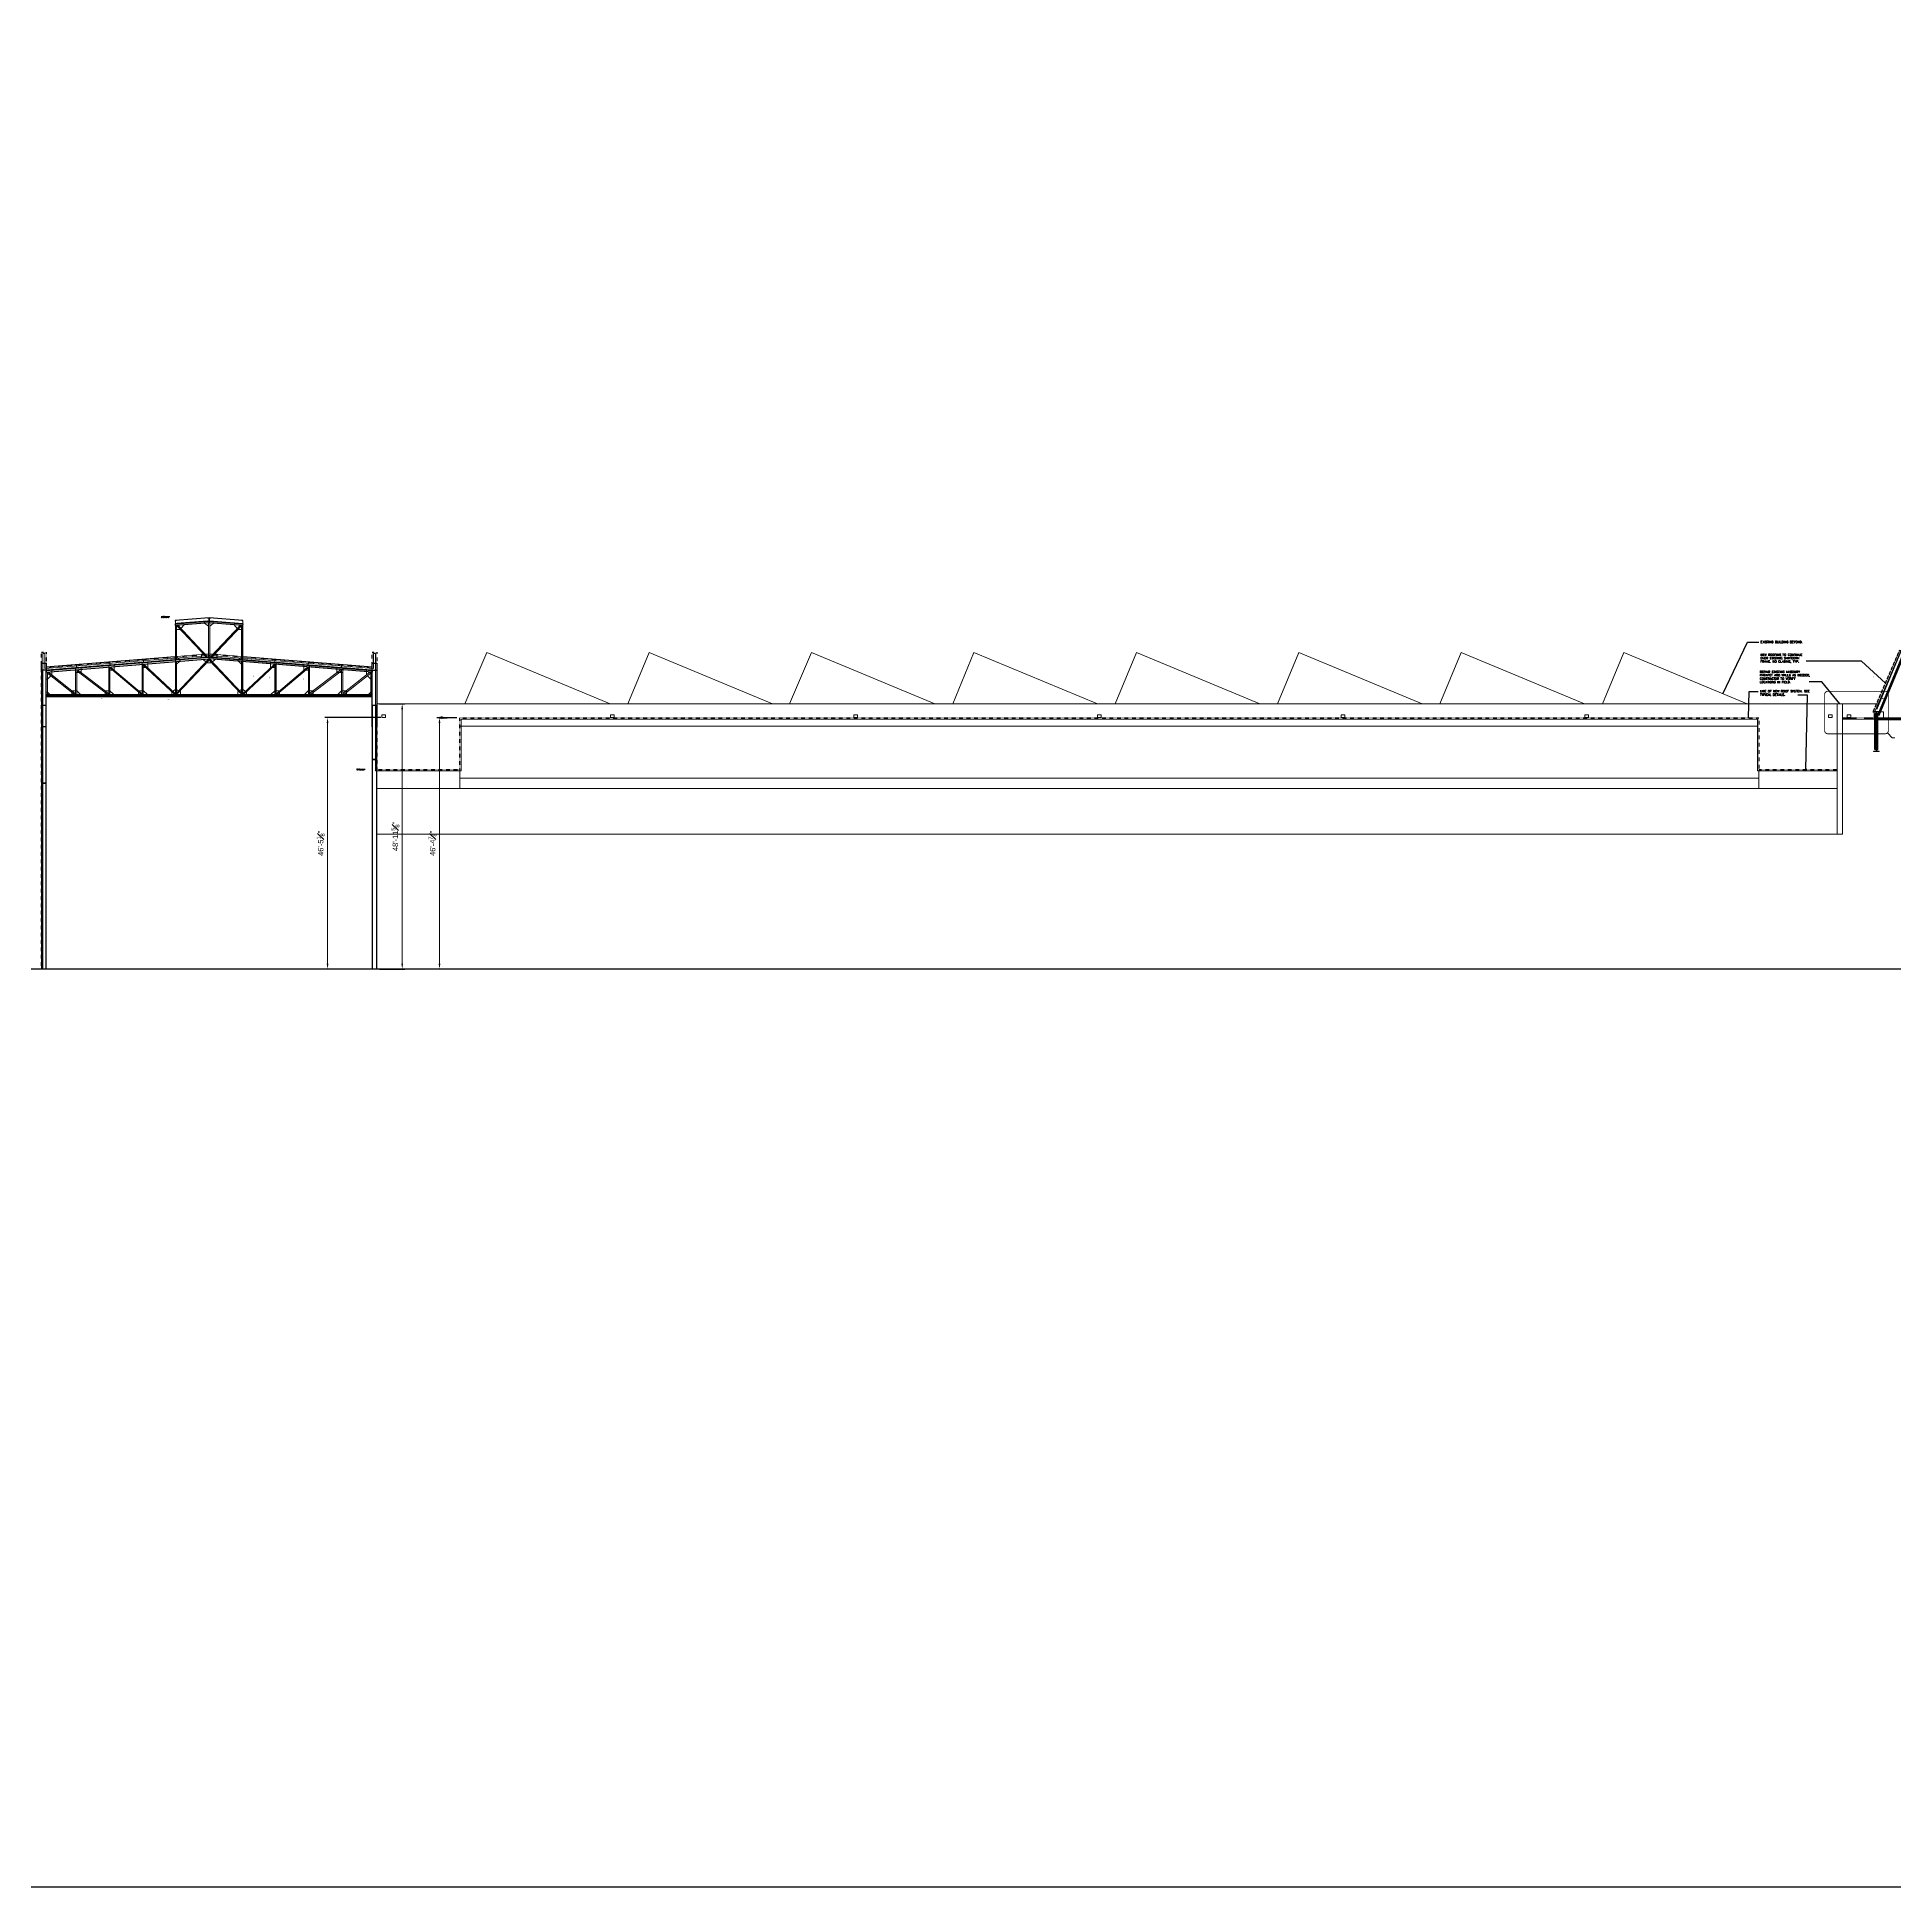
# Model space of a CAD drawing. Header units: inches. Extents: x -33163 to 19162, y -8858 to 30669.
# Drawn here: x -19494 to -15376, y -8858 to -4759 of the extents above; entities that cross this region are included whole.
import ezdxf

# ---------------------------------------------------------------- set-up
doc = ezdxf.new("R2010")
doc.units = ezdxf.units.IN
for name, pattern in [('DASHED', [0.75, 0.5, -0.25]), ('DASHED4', [0.25, 0.125, -0.125]), ('HIDDEN2', [0.1875, 0.125, -0.0625])]:
    doc.linetypes.add(name, pattern=pattern)
doc.layers.get('0').update_dxf_attribs({"color": 9, "lineweight": 0})
doc.layers.get('Defpoints').update_dxf_attribs({"color": 254})
for name, color, linetype in [('25-FASTENER', 12, 'Continuous'), ('A-ANNO-NOTE-48', 12, 'Continuous'), ('A-ANNO-SYMB-04', 12, 'Continuous'), ('A-WALL-EXIST', 251, 'Continuous'), ('ELEV-MK', 7, 'Continuous'), ('TRUSS_Geometry', 12, 'Continuous'), ('WALL_Solid Fills', 11, 'Continuous')]:
    doc.layers.add(name, color=color, linetype=linetype)
for name, color, linetype, lineweight in [('A-ANNO-SYMB-48', 12, 'Continuous', 9), ('A-ROOF-BELOW', 251, 'Continuous', 5), ('A-ROOF-EXIST', 7, 'Continuous', 30), ('METAL-DECK', 12, 'Continuous', 0)]:
    doc.layers.add(name, color=color, linetype=linetype, lineweight=lineweight)
doc.styles.add('Heery Text_0', font='ARIALN.TTF')
doc.styles.add('ROMANS', font='romans.shx', dxfattribs={"width": 1.1})
doc.styles.add('TXT-STD-1-4', font='romans.shx', dxfattribs={"width": 0.8, "height": 4.5})
doc.dimstyles.new('Dim 48', dxfattribs={"dimscale": 48, "dimtxt": 0.09375, "dimasz": 0.0625, "dimexe": 0.0625, "dimexo": 0.0625, "dimgap": 0.09375, "dimtad": 1, "dimdec": 4, "dimzin": 3, "dimdsep": 46, "dimlunit": 4, "dimtxsty": 'ROMANS', "dimblk1": 'ARCHTICK', "dimblk2": 'ARCHTICK', "dimsah": 1, "dimcen": 0.0625, "dimdle": 0.0625, "dimclrd": 2, "dimclre": 2, "dimclrt": 3, "dimaunit": 1, "dimazin": 0, "dimtm": 1e-09, "dimtfac": 1, "dimtdec": 4, "dimtmove": 2, "dimatfit": 3, "dimldrblk": 'CLOSEDBLANK', "dimfxl": 1, "dimtolj": 1, "dimtzin": 3, "dimarcsym": 0})
doc.dimstyles.new('Notes', dxfattribs={"dimscale": 96, "dimtxt": 0.125, "dimasz": 0.125, "dimexe": 0.0625, "dimexo": 0.0625, "dimgap": 0.0625, "dimtad": 1, "dimdec": 3, "dimzin": 15, "dimdsep": 46, "dimlunit": 4, "dimtxsty": 'Heery Text_0', "dimcen": 0.09, "dimclrd": 256, "dimclre": 256, "dimclrt": 256, "dimadec": 4, "dimazin": 3, "dimtfac": 0.75, "dimtdec": 3, "dimtmove": 1, "dimatfit": 1, "dimfxl": 1, "dimfrac": 1, "dimtolj": 1, "dimtzin": 15, "dimlwd": 0, "dimarcsym": 0})

# ---------------------------------------------------------------- blocks, each defined once
blk = doc.blocks.new('A$C68cd170a')
at = {"layer": 'METAL-DECK', "lineweight": 30}
for points in [[(296.5, 235.2), (371.5, 241.2), (446.5, 235.2)], [(9.4, 132.2), (296.4, 155.2)], [(446.6, 155.2), (733.5, 132.2)]]:
    blk.add_lwpolyline(points, dxfattribs=at)
at = {"layer": 'TRUSS_Geometry', "lineweight": 18}
for points in [[(299.4, 235.4), (297.9, 235.3), (296.4, 235.2), (296.7, 231.7), (297, 228.2), (298.5, 228.3), (300, 228.4), (300, 228.6), (299.9, 228.7), (298.7, 228.6), (297.4, 228.5), (297.3, 228.5), (297.3, 228.5), (297.2, 228.6), (297.2, 228.7), (297, 231.7), (296.7, 234.8), (296.7, 234.8), (296.7, 234.9), (296.9, 234.9), (296.9, 235), (298.2, 235), (299.5, 235.1)], [(370.2, 240.9), (370.2, 240.9), (370.3, 240.8), (370.3, 240.7), (370.4, 240.7), (370.6, 237.7), (370.9, 234.6), (370.9, 234.5), (370.8, 234.5), (370.8, 234.4), (370.7, 234.4), (369.4, 234.3), (368.2, 234.2), (368.2, 234.1), (368.2, 233.9), (369.7, 234), (371.1, 234.2), (370.9, 237.7), (370.6, 241.2), (369.1, 241), (367.6, 240.9), (367.6, 240.8), (367.6, 240.6), (368.9, 240.7)], [(372.4, 241.2), (372.1, 237.7), (371.8, 234.2), (373.3, 234), (374.8, 233.9), (374.8, 234.1), (374.8, 234.2), (373.5, 234.3), (372.3, 234.4), (372.2, 234.4), (372.1, 234.5), (372.1, 234.5), (372.1, 234.6), (372.3, 237.7), (372.6, 240.7), (372.6, 240.7), (372.6, 240.8), (372.7, 240.9), (372.8, 240.9), (374.1, 240.7), (375.3, 240.6), (375.4, 240.8), (375.4, 240.9)], [(443.5, 235.4), (443.5, 235.3), (443.5, 235.1), (446, 235), (446.1, 234.9), (446.2, 234.9), (446.2, 234.8), (446.2, 234.8), (446, 231.7), (445.8, 228.7), (445.7, 228.6), (445.7, 228.5), (445.6, 228.5), (445.5, 228.5), (444.3, 228.6), (443, 228.7), (443, 228.6), (443, 228.4), (444.5, 228.3), (446, 228.2), (446.2, 231.7), (446.5, 235.2)], [(74.5, 137.4), (74.5, 137.2), (74.5, 137.1), (75.7, 137.2), (77, 137.3), (77.1, 137.3), (77.1, 137.3), (77.2, 137.2), (77.2, 137.1), (77.4, 134.1), (77.7, 131), (77.7, 131), (77.7, 130.9), (77.6, 130.9), (77.5, 130.8), (76.3, 130.7), (75, 130.7), (75, 130.5), (75, 130.4), (76.5, 130.5), (78, 130.6), (77.7, 134.1), (77.4, 137.6)], [(148.4, 143.3), (148.4, 143.2), (148.5, 143), (149.7, 143.1), (151, 143.3), (151.1, 143.3), (151.1, 143.2), (151.2, 143.1), (151.2, 143.1), (151.5, 140.1), (151.7, 137), (151.7, 136.9), (151.7, 136.9), (151.6, 136.8), (151.5, 136.8), (150.2, 136.7), (149, 136.6), (149, 136.4), (149, 136.3), (150.5, 136.4), (152, 136.6), (151.7, 140.1), (151.4, 143.5)], [(222.5, 149.2), (222.5, 149.1), (222.5, 149), (223.7, 149.1), (225, 149.2), (225.1, 149.2), (225.1, 149.2), (225.2, 149.1), (225.2, 149), (225.4, 146), (225.7, 142.9), (225.7, 142.9), (225.7, 142.8), (225.6, 142.7), (225.5, 142.7), (224.3, 142.6), (223, 142.5), (223, 142.4), (223, 142.2), (224.5, 142.4), (226, 142.5), (225.7, 146), (225.4, 149.5)], [(293.4, 154.9), (293.4, 154.8), (293.4, 154.7), (294.7, 154.8), (296, 154.9), (296.1, 154.9), (296.2, 154.8), (296.2, 154.8), (296.2, 154.7), (296.5, 151.7), (296.7, 148.6), (296.7, 148.5), (296.6, 148.5), (296.6, 148.4), (296.5, 148.4), (295.3, 148.3), (294, 148.2), (294, 148.1), (294, 147.9), (295.5, 148.1), (297, 148.2), (296.7, 151.7), (296.4, 155.2)], [(446.6, 155.2), (446.3, 151.7), (446, 148.2), (447.5, 148.1), (449, 147.9), (449, 148.1), (449, 148.2), (447.7, 148.3), (446.5, 148.4), (446.4, 148.4), (446.3, 148.5), (446.3, 148.5), (446.3, 148.6), (446.5, 151.7), (446.8, 154.7), (446.8, 154.8), (446.8, 154.8), (446.9, 154.9), (447, 154.9), (448.3, 154.8), (449.5, 154.7), (449.5, 154.8), (449.5, 154.9)], [(517.5, 149.5), (517.3, 146), (517, 142.5), (518.5, 142.4), (520, 142.2), (520, 142.4), (520, 142.5), (518.8, 142.6), (517.5, 142.7), (517.4, 142.7), (517.3, 142.8), (517.3, 142.9), (517.3, 142.9), (517.5, 146), (517.8, 149), (517.8, 149.1), (517.9, 149.2), (517.9, 149.2), (518, 149.2), (519.3, 149.1), (520.5, 149), (520.5, 149.1), (520.5, 149.2)], [(591.6, 143.5), (591.3, 140.1), (591, 136.6), (592.5, 136.4), (594, 136.3), (594, 136.4), (594, 136.6), (592.7, 136.7), (591.5, 136.8), (591.4, 136.8), (591.4, 136.9), (591.3, 136.9), (591.3, 137), (591.5, 140.1), (591.8, 143.1), (591.8, 143.1), (591.8, 143.2), (591.9, 143.3), (592, 143.3), (593.3, 143.1), (594.6, 143), (594.6, 143.2), (594.6, 143.3)]]:
    blk.add_lwpolyline(points, close=True, dxfattribs=at)
at = {"layer": 'TRUSS_Geometry', "lineweight": 25}
for points in [[(371.8, 234.2), (371.8, 233.9), (371.5, 230.2), (371.2, 233.9), (297, 227.9), (297, 228.2), (371.1, 234.2), (371.2, 233.9)], [(297, 227.9), (297.3, 224.2), (371.5, 230.2), (445.7, 224.2), (446, 227.9), (371.8, 233.9)], [(374.8, 233.9), (443, 228.4)], [(446, 228.2), (446, 227.9)], [(297, 148.2), (371.2, 154.1), (371.2, 153.9), (10, 124.9), (10.3, 121.2), (371.5, 150.2), (371.2, 153.9)], [(10, 124.9), (10, 125.2)], [(13, 125.4), (75, 130.4)], [(78, 130.6), (149, 136.3)], [(152, 136.6), (223, 142.2)], [(226, 142.5), (294, 147.9)], [(733, 125.2), (733, 124.9), (732.7, 121.2), (371.5, 150.2), (371.8, 153.9), (371.8, 154.1), (446, 148.2)], [(733, 124.9), (371.8, 153.9)], [(449, 147.9), (517, 142.5)], [(520, 142.2), (591, 136.6)], [(594, 136.3), (665, 130.6)], [(668, 130.4), (730, 125.4)], [(733, 71.2), (10, 71.2)], [(10, 67.4), (733, 67.4)], [(733, 67.2), (10, 67.2)]]:
    blk.add_lwpolyline(points, dxfattribs=at)
at = {"layer": 'TRUSS_Geometry', "lineweight": 13}
for points in [[(297, 215.6), (299.5, 215.6), (307.4, 215.6), (309, 217.5), (315.8, 225.7), (315.5, 229.7)], [(297, 228.2), (297, 228.2), (297, 223.9), (297.2, 223.9), (299.5, 223.9), (299.5, 148.5), (297.2, 148.5)], [(297, 144.2), (297, 143.9), (297, 148.5), (297.2, 148.5), (297.2, 223.9)], [(297, 148.5), (297, 223.9)], [(319.4, 230), (300, 228.4)], [(302.3, 224.2), (302.5, 224.4), (367.5, 155.5), (367.4, 155.4)], [(370.2, 222.9), (361.5, 229.4), (361.2, 233.1)], [(368.2, 233.9), (361.5, 233.4)], [(371.8, 234.2), (371.5, 234.2), (371.1, 234.2)], [(372.5, 222.8), (381.4, 229.4), (381.8, 233.4)], [(375.6, 155.4), (377.3, 153.8), (442.2, 222.6), (440.5, 224.1)], [(434, 217.5), (427.1, 225.7), (427.5, 229.7)], [(435.6, 215.6), (443.5, 215.6), (445.8, 215.6), (446, 215.6), (446, 228.2)], [(445.8, 223.9), (446, 223.9), (446, 148.5), (445.8, 148.5)], [(22.5, 115.2), (22.5, 122.2), (22.5, 126.2)], [(75, 130.4), (75, 126.4), (75, 120.2), (75.3, 120.2), (78, 120.2), (83.2, 120.2), (88.1, 120.2), (88.1, 127.4), (88.1, 131.5)], [(75.3, 126.1), (75.3, 71.5)], [(148.6, 73.4), (148.7, 73.5), (80.1, 126.4), (79.9, 126.2)], [(161.3, 137.3), (161.3, 133.3), (161.3, 125.4), (157.4, 125.4), (151.5, 125.4), (149, 125.4)], [(151.5, 130.4), (151.5, 71.5), (149.2, 71.5), (149, 71.5), (149, 132.1), (149, 132.3), (149, 136.3)], [(149, 132.1), (149.2, 132.1), (149.2, 71.5)], [(151.5, 130.5), (151.5, 132.1), (149.2, 132.1)], [(222.8, 72.9), (223, 73.1), (153.1, 132.3), (152.9, 132.2)], [(223.3, 131.3), (223, 131.3), (223, 138.2), (223, 142.2)], [(223.3, 71.5), (223.3, 138), (223, 138), (223, 71.5), (223.3, 71.5), (225.5, 71.5), (225.5, 138), (223.3, 138)], [(225.5, 131.3), (230.8, 131.3)], [(296.8, 73), (297, 73.2), (227.2, 138.1), (227, 137.9)], [(234.5, 131.3), (235.3, 131.3), (235.3, 139.3), (235.3, 143.3)], [(296.4, 155.2), (297, 155.2)], [(297, 154.2), (299.5, 154.2), (305.5, 148.9), (307.6, 146.7), (305.8, 144.9), (299.5, 138.7), (297, 138.7)], [(297, 148.5), (297, 148.2)], [(297.2, 71.5), (297, 71.5), (297, 143.9), (297.2, 143.9)], [(299.5, 155.4), (354.6, 159.8)], [(299.8, 75.1), (299.6, 75.3), (369.8, 149.5), (370, 149.3), (299.8, 75.1), (301.5, 73.5), (371.5, 147.7), (441.4, 73.7), (443.1, 75.2), (373, 149.3), (373.2, 149.5), (443.3, 75.4), (443.1, 75.2)], [(359.4, 160.5), (354.6, 160.5), (354.6, 152.8)], [(355.5, 151.7), (354.6, 152.6)], [(364.1, 143.5), (358.2, 149.1), (357.3, 150)], [(370.2, 160.5), (362.8, 160.5)], [(363.4, 160.5), (370.2, 161.1)], [(365.9, 141.8), (377.1, 141.8)], [(373, 149.3), (371.5, 147.7), (369.9, 149.3)], [(379.6, 160.5), (372.5, 161.1)], [(380.2, 160.5), (372.5, 160.5)], [(378.9, 143.5), (384.7, 149.1), (385.7, 150)], [(388.4, 152.8), (388.4, 160.5), (383.6, 160.5)], [(387.5, 151.7), (388.4, 152.6)], [(443.5, 155.4), (388.4, 159.8)], [(446, 154.2), (443.5, 154.2), (437.5, 148.9), (435.4, 147), (437.2, 144.9), (443.5, 138.7), (445.8, 138.7)], [(445.8, 143.9), (443.5, 143.9), (443.5, 71.5), (445.8, 71.5)], [(445.8, 136.5), (446, 136.3), (446, 144.2), (446, 148.2), (446, 156.4), (445.8, 156.2)], [(446.6, 155.2), (446, 155.2)], [(446.2, 73), (446, 73.2), (515.8, 138.1), (515.9, 137.9)], [(508.5, 131.3), (507.7, 131.3), (507.7, 139.3), (507.7, 143.3)], [(512.2, 131.3), (517.5, 131.3), (520, 131.3)], [(519.7, 138), (520, 138)], [(520, 73.1), (520, 138), (520, 138.2), (520, 142.2)], [(590.1, 132.2), (520.2, 72.9), (520, 73.1), (589.9, 132.3), (590.1, 132.2), (591.5, 130.4), (591.5, 71.5), (593.8, 71.5)], [(520.2, 72.9), (521.6, 71.2), (591.5, 130.4)], [(581.7, 125.4), (581.7, 133.3), (581.7, 137.3)], [(585.5, 125.4), (591.5, 125.4), (594, 125.4)], [(594, 132.1), (594, 71.5), (593.8, 71.5), (593.8, 132.1), (591.5, 132.1), (591.5, 130.5)], [(593.8, 132.1), (594, 132.1), (594, 132.3), (594, 136.3)], [(594.4, 73.4), (594.2, 73.5), (662.9, 126.4), (663, 126.2)], [(654.9, 131.5), (654.9, 127.4), (654.9, 120.2), (659.8, 120.2), (665, 120.2), (667.7, 120.2), (668, 120.2), (668, 126.4), (668, 130.4)], [(667.7, 126.1), (668, 126.1), (668, 71.5), (667.7, 71.5)], [(720.5, 115.2), (720.5, 122.2), (720.5, 126.2)], [(20.4, 113.1), (13, 105.7), (10.2, 105.7), (10, 105.7)], [(10, 102.7), (10.2, 102.9)], [(74.7, 73.3), (74.8, 73.5), (15, 121.2), (14.9, 121)], [(728.1, 121), (668.3, 73.3)], [(722.6, 113.1), (730, 105.7), (733, 105.7)], [(732.7, 102.9), (733, 102.7)], [(10.2, 79.5), (10, 79.7)], [(18.5, 67.2), (18.5, 71.2), (13, 76.7), (10, 76.7)], [(86.5, 67.2), (86.5, 71.2), (78, 79.7), (75.3, 79.7), (67, 79.7), (67, 75.9), (67, 71.2), (67, 67.2)], [(140.7, 67.2), (140.7, 71.2), (140.7, 75.9), (140.7, 79.7), (149, 79.7), (151.5, 79.7), (151.7, 79.7), (160.2, 71.2), (160.2, 67.2)], [(234.7, 67.2), (234.7, 71.2), (226.1, 79.7), (225.5, 79.7), (223.3, 79.7), (215.2, 79.7)], [(215.2, 76.4), (215.2, 71.2), (215.2, 67.2)], [(288.5, 67.2), (288.5, 71.2), (288.5, 77.7), (290.8, 78.9), (297, 82.2), (299.5, 82.2), (303.9, 79.8), (306.2, 78.6), (308, 77.7), (308, 71.2), (308, 67.2)], [(443.5, 82.2), (439, 79.8), (436.7, 78.6), (435, 77.7), (435, 71.2), (435, 67.2)], [(443.5, 82.3), (445.8, 82.3), (452.2, 78.9), (454.5, 77.7), (454.5, 71.2), (454.5, 67.2)], [(527.8, 67.2), (527.8, 71.2), (527.8, 76.4), (527.8, 79.7), (520, 79.7), (517.5, 79.7), (516.9, 79.7), (508.3, 71.2), (508.3, 67.2)], [(520, 73.1), (520, 71.5), (519.7, 71.5)], [(582.8, 67.2), (582.8, 71.2), (591.3, 79.7), (591.5, 79.7), (594, 79.7), (602.2, 79.7), (602.2, 75.9), (602.2, 71.2), (602.2, 67.2)], [(675.9, 67.2), (675.9, 71.2), (675.9, 75.9), (675.9, 79.7), (667.7, 79.7), (665, 79.7), (656.5, 71.2), (656.5, 67.2)], [(733, 76.7), (730, 76.7), (724.5, 71.2), (724.5, 67.2)], [(733, 79.7), (732.7, 79.5)]]:
    blk.add_lwpolyline(points, dxfattribs=at)
for points in [[(300.7, 222.7), (365.7, 153.8), (367.4, 155.4), (302.3, 224.2)], [(372.5, 154.2), (372.5, 229.9), (370.2, 229.9), (370.2, 154.2)], [(440.4, 224.3), (440.5, 224.1), (375.6, 155.4), (375.5, 155.6)], [(445.8, 148.5), (445.8, 223.9), (443.5, 223.9), (443.5, 148.5)], [(75.3, 71.5), (78, 71.5), (78, 126.1), (75.3, 126.1), (75, 126.1), (75, 71.5)], [(146.9, 71.2), (78.2, 124), (79.9, 126.2), (148.6, 73.4)], [(222.8, 72.9), (221.4, 71.2), (151.5, 130.4), (152.9, 132.2)], [(295.3, 71.4), (225.5, 136.3), (227, 137.9), (296.8, 73)], [(297.2, 143.9), (297.2, 71.5), (299.5, 71.5), (299.5, 143.9)], [(445.8, 143.9), (446, 143.9), (446, 71.5), (445.8, 71.5)], [(517.5, 136.3), (515.9, 137.9), (446.2, 73), (447.7, 71.4)], [(519.7, 71.5), (519.7, 138), (517.5, 138), (517.5, 71.5)], [(596.1, 71.2), (664.7, 124), (663, 126.2), (594.4, 73.4)], [(667.7, 71.5), (667.7, 126.1), (665, 126.1), (665, 71.5)], [(10.2, 71.5), (13, 71.5), (13, 120.9), (10.2, 120.9)], [(13.2, 118.8), (14.9, 121), (74.7, 73.3), (73, 71.2)], [(728.1, 121), (727.9, 121.2), (668.2, 73.5), (668.3, 73.3), (670, 71.2), (729.8, 118.8)], [(730, 120.9), (730, 71.5), (732.7, 71.5), (732.7, 120.9)]]:
    blk.add_lwpolyline(points, close=True, dxfattribs=at)
at = {"layer": 'TRUSS_Geometry', "lineweight": 30}
for points in [[(10, 0), (10, 125.2), (10, 141.2), (0, 141.2), (0, 125.2), (0, 0)], [(10, 125.2), (0, 125.2)], [(743, 125.2), (743, 141.2), (733, 141.2), (733, 125.2)]]:
    blk.add_lwpolyline(points, dxfattribs=at)
at = {"layer": 'TRUSS_Geometry', "lineweight": 18}
for points in [[(10.3, 131.8), (10.3, 131.8), (10.3, 131.9), (10.4, 131.9), (10.5, 132), (11.7, 132.1), (13, 132.2), (13, 132.3), (13, 132.4), (10, 132.2)], [(10, 132.2), (10.3, 128.7), (10.6, 125.2), (12.1, 125.3), (13.5, 125.4), (13.5, 125.6), (13.5, 125.7), (12.3, 125.6), (11, 125.5), (10.9, 125.5), (10.8, 125.5), (10.8, 125.6), (10.8, 125.7), (10.5, 128.7)], [(10.5, 128.7), (10.3, 131.8)], [(665.5, 137.6), (665.3, 134.1), (665, 130.6)], [(665, 130.6), (666.5, 130.5), (668, 130.4), (668, 130.5), (668, 130.7), (666.8, 130.7), (665.5, 130.8), (665.4, 130.9), (665.3, 130.9), (665.3, 131), (665.3, 131), (665.5, 134.1), (665.8, 137.1), (665.8, 137.2), (665.9, 137.3), (665.9, 137.3), (666, 137.3), (667.3, 137.2), (668.5, 137.1), (668.5, 137.2), (668.5, 137.4), (665.5, 137.6)], [(733, 132.2), (732.7, 128.7), (732.4, 125.2), (730.9, 125.3), (729.4, 125.4), (729.4, 125.6), (729.5, 125.7), (730.7, 125.6), (732, 125.5), (732.1, 125.5), (732.2, 125.5), (732.2, 125.6), (732.2, 125.7), (732.5, 128.7)], [(732.7, 131.8), (732.7, 131.8), (732.6, 131.9), (732.6, 131.9), (732.5, 132), (731.3, 132.1), (730, 132.2), (730, 132.3), (730, 132.4), (733, 132.2)], [(732.5, 128.7), (732.7, 131.8)]]:
    blk.add_lwpolyline(points, dxfattribs=at)
at = {"layer": 'TRUSS_Geometry', "lineweight": 30}
blk.add_lwpolyline([(743, 125.2), (743, 0.2), (733, 0.2), (733, 125.2)], close=True, dxfattribs=at)
at = {"layer": 'WALL_Solid Fills', "lineweight": 25, "transparency": 33554559}
for points in [[(162.7, 107.6), (163.1, 107.6), (162.7, 104.5), (163.1, 104.5)], [(236.8, 110.6), (237.2, 110.6), (236.8, 107.5), (237.2, 107.5)], [(272.1, 113.5), (272.5, 113.5), (272.1, 110.5), (272.5, 110.5)], [(313.4, 61.6), (316.6, 61.6), (313.4, 61.2), (316.6, 61.2)], [(459.9, 61.3), (463, 61.3), (459.9, 60.9), (463, 60.9)], [(534, 62.5), (537.1, 62.5), (534, 62.1), (537.1, 62.1)], [(607.9, 61.9), (611, 61.9), (607.9, 61.4), (611, 61.4)]]:
    blk.add_solid(points, dxfattribs=at)
blk = doc.blocks.new('target')
for p, q in [((-6, 0), (6, 0)), ((-4, 2), (0, 2)), ((-4, 2), (0, 2)), ((-4, 2), (0, 2)), ((-4, 1), (0, 1)), ((-4, 1), (0, 1)), ((-4, 1), (0, 1)), ((-4, 1), (0, 1)), ((-4, 1), (0, 1)), ((-4, 0), (0, 0)), ((-4, 0), (0, 0)), ((-4, 0), (0, 0)), ((-3, 3), (0, 3)), ((-3, 3), (0, 3)), ((-3, 3), (0, 3)), ((-3, 3), (0, 3)), ((-3, 2), (0, 2)), ((-3, 2), (0, 2)), ((-3, 2), (0, 2)), ((-2, 4), (0, 4)), ((-2, 4), (0, 4)), ((-2, 3), (0, 3)), ((-2, 3), (0, 3)), ((-1, 4), (0, 4)), ((0, 6), (0, -6)), ((0, 0), (4, 0)), ((0, 0), (4, 0)), ((4, 0), (0, 0)), ((4, 0), (0, 0)), ((4, 0), (0, 0)), ((4, -1), (0, -1)), ((4, -1), (0, -1)), ((4, -1), (0, -1)), ((4, -1), (0, -1)), ((4, -1), (0, -1)), ((3, -2), (0, -2)), ((3, -2), (0, -2)), ((3, -2), (0, -2)), ((4, -2), (0, -2)), ((4, -2), (0, -2)), ((4, -2), (0, -2)), ((3, -3), (0, -3)), ((3, -3), (0, -3)), ((3, -3), (0, -3)), ((3, -3), (0, -3)), ((2, -3), (0, -3)), ((2, -3), (0, -3)), ((2, -4), (0, -4)), ((2, -4), (0, -4)), ((1, -4), (0, -4))]:
    blk.add_line(p, q)
blk.add_circle((0, 0), 4)
blk = doc.blocks.new('A$Ca5cd4c98')
at = {"layer": 'METAL-DECK', "lineweight": 30}
for points in [[(60.6, 220.2), (7.7, 92.6)], [(369.9, 91.7), (60.6, 220.2)]]:
    blk.add_lwpolyline(points, dxfattribs=at)
at = {"layer": 'TRUSS_Geometry', "lineweight": 25}
for points in [[(63.4, 207.8), (63.1, 207.9), (10.6, 81.2), (10.8, 81.1)], [(364.7, 86), (64.3, 210.8)], [(6.8, 4), (3.8, 4), (3.8, 84), (6.8, 84)], [(7.6, 4), (7.3, 4), (7.3, 84), (7.6, 84)], [(366.8, 4), (366.8, 84), (363.8, 84), (363.8, 4), (366.8, 4), (367.1, 4), (367.1, 84)], [(10.6, 73.9), (363.8, 73.9)], [(10.6, 71.2), (363.8, 71.2)], [(10.6, 70.9), (363.8, 70.9)]]:
    blk.add_lwpolyline(points, dxfattribs=at)
for points in [[(10.8, 81.1), (13.6, 79.9), (66.2, 206.6), (63.4, 207.8)], [(364.8, 86.3), (363.6, 83.5), (63.3, 208.2), (64.4, 211)], [(7.1, 4), (6.8, 4), (6.8, 84), (7.1, 84)], [(7.6, 84), (7.6, 4), (10.6, 4), (10.6, 71.7), (10.6, 78), (10.6, 84)], [(370.6, 78), (370.6, 84), (367.6, 84), (367.6, 4), (370.6, 4), (370.6, 71.7)]]:
    blk.add_lwpolyline(points, close=True, dxfattribs=at)
at = {"layer": 'TRUSS_Geometry', "lineweight": 18}
for points in [[(60.6, 220.2), (63.9, 218.8), (67.1, 217.5), (66.5, 216.1), (66, 214.7), (65.7, 214.8), (66.2, 216), (66.7, 217.2), (66.7, 217.2), (66.7, 217.3), (66.7, 217.4), (66.6, 217.4), (63.8, 218.6), (61, 219.8), (60.9, 219.8), (60.8, 219.8), (60.7, 219.7), (60.7, 219.7), (60.2, 218.5), (59.7, 217.3), (59.5, 217.4), (59.6, 217.5), (59.6, 217.7)], [(141.4, 186.6), (141.3, 186.5), (141.3, 186.4), (140.1, 186.9), (138.9, 187.4), (138.9, 187.4), (138.8, 187.4), (138.7, 187.3), (138.7, 187.3), (137.5, 184.4), (136.3, 181.6), (136.3, 181.5), (136.3, 181.4), (136.4, 181.4), (136.4, 181.3), (137.6, 180.9), (138.8, 180.4), (138.7, 180.3), (138.7, 180.2), (137.3, 180.7), (135.9, 181.3), (137.3, 184.5), (138.6, 187.8), (140, 187.2)], [(212.8, 149.4), (214.1, 152.6), (215.5, 155.8), (216.9, 155.3), (218.3, 154.7), (218.2, 154.6), (218.2, 154.5), (217, 154.9), (215.8, 155.4), (215.7, 155.5), (215.7, 155.4), (215.6, 155.4), (215.6, 155.3), (214.4, 152.5), (213.2, 149.7), (213.2, 149.6), (213.2, 149.5), (213.3, 149.5), (213.3, 149.4), (214.5, 149), (215.7, 148.4), (215.6, 148.3), (215.6, 148.2), (214.2, 148.8)], [(7.1, 84), (7.1, 88), (0.8, 88), (0.8, 87.7), (6.8, 87.7), (6.8, 84)], [(7.3, 84), (7.3, 88), (13.6, 88), (13.6, 87.7), (7.6, 87.7), (7.6, 84)], [(23.8, 113), (23.7, 113.1), (23.6, 113.1), (24.1, 114.3), (24.5, 115.5), (24.5, 115.6), (24.5, 115.6), (24.5, 115.7), (24.4, 115.7), (21.6, 116.9), (18.8, 118.1), (18.7, 118.1), (18.6, 118.1), (18.6, 118), (18.5, 118), (18, 116.8), (17.5, 115.6), (17.4, 115.7), (17.3, 115.7), (17.9, 117.1), (18.5, 118.5), (21.7, 117.1), (25, 115.8), (24.4, 114.4)], [(367.1, 84), (367.1, 88), (360.9, 88), (360.9, 87.7), (366.8, 87.7), (366.8, 84)], [(367.4, 88), (373.6, 88), (373.6, 87.7), (367.6, 87.7), (367.6, 84), (367.4, 84)], [(367.4, 0), (367.4, 4), (367.6, 4), (367.6, 0.3), (373.6, 0.3), (373.6, 0)]]:
    blk.add_lwpolyline(points, close=True, dxfattribs=at)
for points in [[(69.9, 216.3), (69.8, 216.2), (69.8, 216.1), (68.6, 216.6), (67.4, 217.1), (67.4, 217.1), (67.3, 217.1), (67.2, 217.1), (67.1, 217), (66, 214.2), (64.8, 211.4), (64.8, 211.3), (64.8, 211.2), (64.9, 211.1), (64.9, 211.1), (66.1, 210.6), (67.3, 210.1), (67.3, 210), (67.2, 209.9), (65.8, 210.5), (64.4, 211), (65.8, 214.2), (67.1, 217.5)], [(295.2, 122.2), (294, 119.4), (292.9, 116.6), (292.9, 116.5), (292.9, 116.5), (292.9, 116.4), (293, 116.4), (294.2, 115.8), (295.4, 115.4), (295.3, 115.3), (295.3, 115.1), (293.9, 115.7), (292.5, 116.3), (293.8, 119.5), (295.1, 122.8), (296.5, 122.2), (297.9, 121.6), (297.9, 121.5), (297.8, 121.4), (296.6, 121.9), (295.5, 122.3)], [(6.8, 4), (6.8, 0.3), (0.8, 0.3), (0.8, 0), (7.1, 0)], [(7.6, 4), (7.6, 0.3), (13.6, 0.3), (13.6, 0), (7.3, 0), (7.3, 4)], [(367.1, 4), (367.1, 0), (360.9, 0), (360.9, 0.3), (366.8, 0.3), (366.8, 4)]]:
    blk.add_lwpolyline(points, dxfattribs=at)
at = {"layer": 'TRUSS_Geometry', "lineweight": 13}
for points in [[(60.3, 201.2), (63.4, 199.9), (64.5, 199.5), (67.7, 198.1), (67.8, 198.1), (83.9, 199.3), (84.1, 199.6), (85.2, 202.3)], [(137.7, 177.3), (94.7, 73.9), (91.9, 75.1), (134.9, 178.5), (135.1, 178.4), (92.2, 75), (91.9, 75.1)], [(135, 181.7), (133.9, 178.9), (130.9, 171.8), (131.9, 171.5), (134.7, 170.3), (137.5, 169.1), (138.3, 168.8), (140.9, 169), (154.5, 169.9), (154.7, 170.3), (155.8, 173.1)], [(214.5, 145.4), (184.8, 73.9), (182, 75.1), (211.7, 146.6), (211.9, 146.5), (182.2, 75), (182, 75.1)], [(211.9, 149.8), (210.8, 147), (207.8, 139.9), (208.7, 139.6), (211.5, 138.4), (215.3, 136.9), (217.3, 137), (221.1, 137.3), (231.4, 138), (231.5, 138.3), (232.7, 141.1)], [(23.1, 73.9), (23.1, 87.7), (16.8, 87.7), (13.3, 87.7)], [(294.3, 112.3), (278.4, 73.9), (275.6, 75.1)], [(312.3, 108.1), (311.2, 105.3), (311, 105), (294.9, 103.8), (291.4, 105.2), (288.6, 106.4), (287.5, 106.9), (290.5, 113.9), (291.6, 116.7)], [(347.2, 70.9), (347.2, 73.9), (347.2, 90.3), (347.2, 93.6)], [(364.8, 86.3), (366.8, 85.4)], [(86.7, 70.9), (86.7, 73.9), (86.7, 78.9), (87.4, 78.9), (90.5, 78.9), (93.5, 78.9), (96.7, 78.9), (96.7, 78.8), (96.7, 73.9), (96.7, 70.9)], [(176.6, 70.9), (176.6, 73.9), (176.6, 78.8), (176.6, 78.9), (179.8, 78.9), (183.6, 78.9), (186.6, 78.9), (186.6, 78.3), (186.6, 73.9), (186.6, 70.9)], [(280.2, 70.9), (280.2, 73.9), (280.2, 78.3), (280.2, 78.9), (277.2, 78.9), (270.7, 78.9), (270.2, 78.9), (270.2, 74.9), (270.2, 73.9), (270.2, 70.9)]]:
    blk.add_lwpolyline(points, dxfattribs=at)
for points in [[(91.3, 74.5), (67, 202.2), (64.1, 201.7), (88.3, 73.9)], [(91.3, 74.5), (67, 202.2), (66.8, 202.1), (91, 74.5)], [(178.7, 73.9), (181.5, 75.1), (138.6, 174.2), (138.3, 174.1), (181.2, 75), (181.5, 75.1), (140.9, 169), (138.6, 174.2), (135.8, 173)], [(273.3, 75.9), (221.1, 137.3), (215.4, 144), (213.1, 142), (271, 73.9)], [(215.4, 144), (221.1, 137.3), (273.3, 75.9), (273.1, 75.7), (215.1, 143.8)], [(291.5, 113.4), (275.6, 75.1), (275.8, 75), (291.8, 113.3)]]:
    blk.add_lwpolyline(points, close=True, dxfattribs=at)
at = {"layer": 'WALL_Solid Fills', "lineweight": 25, "transparency": 33554559}
blk.add_solid([(0.4, 164.3), (1.6, 167.3), (0, 164.5), (1.2, 167.4)], dxfattribs=at)
blk = doc.blocks.new('*D14')
at = {"layer": '25-FASTENER', "lineweight": -2, "transparency": 16777216}
for p, q in [((-18735.3, -6236.2), (-18678.7, -6236.2)), ((-18735.3, -6823.8), (-18678.7, -6823.8))]:
    blk.add_line(p, q, dxfattribs=at)
at = {"layer": '25-FASTENER', "lineweight": 0, "transparency": 16777216}
blk.add_line((-18684.7, -6248.2), (-18684.7, -6811.8), dxfattribs=at)
at = {"layer": '25-FASTENER', "transparency": 16777216}
for points in [[(-18686.7, -6248.2), (-18682.7, -6248.2), (-18684.7, -6236.2)], [(-18686.7, -6811.8), (-18682.7, -6811.8), (-18684.7, -6823.8)]]:
    blk.add_solid(points, dxfattribs=at)
at = {"layer": 'Defpoints', "color": 0, "transparency": 16777216}
for p in [(-18741.3, -6236.2), (-18741.3, -6823.8), (-18684.7, -6823.8)]:
    blk.add_point(p, dxfattribs=at)
at = {"layer": '25-FASTENER', "transparency": 16777216, "insert": (-18699.9, -6530), "char_height": 12, "attachment_point": 5, "rotation": 90, "style": 'Heery Text_0'}
blk.add_mtext('\\A1;48\'-11{\\H0.75x;\\S5#8;}"', dxfattribs=at)
blk = doc.blocks.new('*D15')
at = {"layer": '25-FASTENER', "lineweight": -2, "transparency": 16777216}
for p, q in [((-18563.3, -6266.9), (-18608, -6266.9)), ((-18563.3, -6823.8), (-18608, -6823.8))]:
    blk.add_line(p, q, dxfattribs=at)
at = {"layer": '25-FASTENER', "lineweight": 0, "transparency": 16777216}
blk.add_line((-18602, -6278.9), (-18602, -6811.8), dxfattribs=at)
at = {"layer": '25-FASTENER', "transparency": 16777216}
for points in [[(-18604, -6278.9), (-18600, -6278.9), (-18602, -6266.9)], [(-18604, -6811.8), (-18600, -6811.8), (-18602, -6823.8)]]:
    blk.add_solid(points, dxfattribs=at)
at = {"layer": 'Defpoints', "color": 0, "transparency": 16777216}
for p in [(-18557.3, -6266.9), (-18602, -6823.8), (-18557.3, -6823.8)]:
    blk.add_point(p, dxfattribs=at)
at = {"layer": '25-FASTENER', "transparency": 16777216, "insert": (-18617.2, -6545.3), "char_height": 12, "attachment_point": 5, "rotation": 90, "style": 'Heery Text_0'}
blk.add_mtext('\\A1;46\'-4{\\H0.75x;\\S7#8;}"', dxfattribs=at)
blk = doc.blocks.new('*D16')
at = {"layer": '25-FASTENER', "lineweight": -2, "transparency": 16777216}
for p, q in [((-18732.1, -6266.7), (-18856.2, -6266.7)), ((-18732.1, -6823.8), (-18856.2, -6823.8))]:
    blk.add_line(p, q, dxfattribs=at)
at = {"layer": '25-FASTENER', "lineweight": 0, "transparency": 16777216}
blk.add_line((-18850.2, -6278.7), (-18850.2, -6811.8), dxfattribs=at)
at = {"layer": '25-FASTENER', "transparency": 16777216}
for points in [[(-18852.2, -6278.7), (-18848.2, -6278.7), (-18850.2, -6266.7)], [(-18852.2, -6811.8), (-18848.2, -6811.8), (-18850.2, -6823.8)]]:
    blk.add_solid(points, dxfattribs=at)
at = {"layer": 'Defpoints', "color": 0, "transparency": 16777216}
for p in [(-18726.1, -6266.7), (-18850.2, -6823.8), (-18726.1, -6823.8)]:
    blk.add_point(p, dxfattribs=at)
at = {"layer": '25-FASTENER', "transparency": 16777216, "insert": (-18865.4, -6545.2), "char_height": 12, "attachment_point": 5, "rotation": 90, "style": 'Heery Text_0'}
blk.add_mtext('\\A1;46\'-5{\\H0.75x;\\S1#8;}"', dxfattribs=at)
blk = doc.blocks.new('_ArchTick')
at = {"color": 0, "linetype": 'ByBlock', "const_width": 0.15}
blk.add_lwpolyline([(-0.5, -0.5), (0.5, 0.5)], dxfattribs=at)

msp = doc.modelspace()

# ---------------------------------------------------------------- linework, layer by layer
at = {"layer": 'A-ANNO-SYMB-04'}
for p, q in [((-19200.07649, -6043.77168), (-19216.79931, -6043.77168)), ((-18582.92012, -6266.86651), (-18599.64294, -6266.86651)), ((-18766.86204, -6381.86489), (-18783.58485, -6381.86489))]:
    msp.add_line(p, q, dxfattribs=at)
at = {"layer": 'A-ANNO-SYMB-48'}
msp.add_lwpolyline([(-15375.89727, -6311.8211), (-15382.20626, -6311.8211), (-15392.25992, -6300.5177)], dxfattribs=at)
at = {"layer": 'A-ROOF-BELOW', "color": 40, "linetype": 'Continuous', "lineweight": 0}
msp.add_line((-18741.25849, -6236.1762), (-15412.99623, -6236.1762), dxfattribs=at)
at = {"layer": 'A-ROOF-BELOW', "linetype": 'Continuous', "lineweight": 0}
for p, q in [((-18557.31658, -6285.96896), (-15680.3703, -6285.96896)), ((-15492.03067, -6525.1065), (-15492.03067, -6270.51953)), ((-18557.31658, -6423.66651), (-18557.31658, -6381.86489)), ((-15504.03067, -6525.1065), (-15504.03067, -6381.86489)), ((-18741.25849, -6423.66651), (-15504.03067, -6423.66651)), ((-18557.31658, -6400.9465), (-15677.3703, -6400.9465)), ((-15677.3703, -6423.66651), (-15677.3703, -6384.86489)), ((-18741.25849, -6525.1065), (-15492.03067, -6525.1065))]:
    msp.add_line(p, q, dxfattribs=at)
for points in [[(-19481.24515, -6823.77168), (-19481.24515, -6124.77168), (-19477.27185, -6124.77168), (-19477.27185, -6157.98189), (-19112.49183, -6128.73154), (-18748.23183, -6157.98223), (-18748.23183, -6124.77168), (-18744.25849, -6124.77168), (-18744.25849, -6384.86489), (-18554.31658, -6384.86489), (-18554.31658, -6269.86651), (-15680.3703, -6269.86651), (-15680.3703, -6384.86489), (-15504.03067, -6384.86489)], [(-15504.03067, -6381.86489), (-15504.03067, -6236.1762), (-15492.03067, -6236.1762), (-15492.03067, -6270.51953), (-15420.42138, -6270.51953), (-15420.42138, -6253.45284), (-15363.61157, -6121.26923), (-15056.53554, -6248.80016), (-15003.56815, -6121.27041), (-14696.71851, -6248.71537), (-14640.34026, -6117.53591), (-14333.26423, -6245.06684), (-14280.29685, -6117.53709), (-13967.34665, -6247.51582), (-13967.34665, -6270.51953), (-13950.54587, -6270.51953), (-13950.54587, -6236.1762), (-13940.57257, -6236.1762), (-13940.57257, -6823.77168)]]:
    msp.add_lwpolyline(points, dxfattribs=at)
at = {"layer": 'A-ROOF-BELOW', "color": 40, "linetype": 'Continuous', "lineweight": 0}
for points in [[(-18546.13233, -6236.1762), (-18497.31658, -6122.59295), (-18223.82455, -6236.1762)], [(-18184.44761, -6236.1762), (-18137.27317, -6122.59414), (-17863.80126, -6236.1762)], [(-17826.05122, -6236.1762), (-17777.23546, -6122.59295), (-17503.74343, -6236.1762)], [(-17464.36649, -6236.1762), (-17417.19205, -6122.59414), (-17143.72015, -6236.1762)], [(-17104.32593, -6236.1762), (-17057.15149, -6122.59414), (-16783.67959, -6236.1762)], [(-16744.28537, -6236.1762), (-16697.11093, -6122.59414), (-16423.63903, -6236.1762)], [(-16384.24481, -6236.1762), (-16337.07037, -6122.59414), (-16063.59847, -6236.1762)], [(-16024.20425, -6236.1762), (-15977.02981, -6122.59414), (-15703.55791, -6236.1762)]]:
    msp.add_lwpolyline(points, dxfattribs=at)
at = {"layer": 'A-ROOF-BELOW', "color": 40, "linetype": 'Continuous', "lineweight": 0, "flags": 128}
for points in [[(-18215.01365, -6260.68949), (-18215.01365, -6266.68949), (-18223.04219, -6266.68949), (-18223.04219, -6260.68949)], [(-17675.21144, -6260.68949), (-17675.21144, -6266.68949), (-17683.23998, -6266.68949), (-17683.23998, -6260.68949)], [(-17135.21763, -6260.68949), (-17135.21763, -6266.68949), (-17143.24617, -6266.68949), (-17143.24617, -6260.68949)], [(-16595.21763, -6260.68949), (-16595.21763, -6266.68949), (-16603.24617, -6266.68949), (-16603.24617, -6260.68949)], [(-16055.21763, -6260.68949), (-16055.21763, -6266.68949), (-16063.24617, -6266.68949), (-16063.24617, -6260.68949)], [(-15515.21144, -6260.68949), (-15515.21144, -6266.68949), (-15523.23998, -6266.68949), (-15523.23998, -6260.68949)], [(-15473.3654, -6260.68949), (-15473.3654, -6266.68949), (-15481.39394, -6266.68949), (-15481.39394, -6260.68949)]]:
    msp.add_lwpolyline(points, close=True, dxfattribs=at)
at = {"layer": 'A-ROOF-EXIST', "linetype": 'DASHED4'}
msp.add_lwpolyline([(-19484.24515, -6823.77168), (-19484.24515, -6121.77168), (-19474.27185, -6121.77168), (-19474.27185, -6154.7317), (-19112.49165, -6125.72189), (-18751.23183, -6154.73166), (-18751.23183, -6121.77168), (-18741.25849, -6121.77168), (-18741.25849, -6381.86489), (-18557.31658, -6381.86489), (-18557.31658, -6266.86651), (-15677.3703, -6266.86651), (-15677.3703, -6381.86489), (-15504.03067, -6381.86489)], dxfattribs=at)
at = {"layer": 'A-ROOF-EXIST', "linetype": 'DASHED'}
msp.add_lwpolyline([(-15492.03067, -6267.51953), (-15423.42138, -6267.51953), (-15423.42138, -6252.83547), (-15365.19768, -6117.36207), (-15058.15541, -6244.87898), (-15005.188, -6117.34917), (-14698.3046, -6244.80815), (-14641.92637, -6113.62875), (-14334.8841, -6241.14566), (-14281.91669, -6113.61586), (-13967.34665, -6244.26736), (-13967.34665, -6267.51953), (-13950.54587, -6267.51953)], dxfattribs=at)
at = {"layer": 'A-ROOF-EXIST'}
for points in [[(-19484.24515, -6411.77168), (-19474.27185, -6411.77168), (-19474.27185, -6239.77168), (-19484.24515, -6239.77168)], [(-18751.2318, -6359.77168), (-18741.25849, -6359.77168), (-18741.25849, -6239.77168), (-18751.2318, -6239.77168)], [(-18751.2318, -6823.77168), (-18741.25849, -6823.77168), (-18741.25849, -6359.77168), (-18751.2318, -6359.77168)], [(-19484.24515, -6823.77168), (-19474.27185, -6823.77168), (-19474.27185, -6411.77168), (-19484.24515, -6411.77168)]]:
    msp.add_lwpolyline(points, close=True, dxfattribs=at)
at = {"layer": 'A-ROOF-EXIST', "color": 8, "lineweight": 0, "flags": 128}
msp.add_lwpolyline([(-18722.06486, -6260.68949), (-18722.06486, -6266.68949), (-18730.09339, -6266.68949), (-18730.09339, -6260.68949)], close=True, dxfattribs=at)
at = {"layer": 'ELEV-MK'}
msp.add_line((-30671.63187, -6823.77168), (-13185.28722, -6823.77168), dxfattribs=at)

# ---------------------------------------------------------------- block references
at = {"layer": 'A-ANNO-SYMB-04', "xscale": -0.1875009375, "yscale": 0.1875009375, "zscale": 0.1875009375}
for p in [(-19217.92432, -6043.77168), (-18600.76794, -6266.86651), (-18784.70986, -6381.86489)]:
    msp.add_blockref('target', p, dxfattribs=at)
at = {"layer": 'A-WALL-EXIST'}
msp.add_blockref('A$Ca5cd4c98', (-15424.26137, -6341.45284), dxfattribs=at)
at = {"layer": 'TRUSS_Geometry', "xscale": -1}
msp.add_blockref('A$C68cd170a', (-18741.25849, -6286.94501), dxfattribs=at)

# ---------------------------------------------------------------- texts
at = {"layer": 'A-ANNO-NOTE-48', "char_height": 4.5, "width": 120.1896405, "attachment_point": 1, "style": 'ROMANS'}
for s, insert in [('\\A1;NEW ROOFING TO CONTINUE OVER EXISTING SAWTOOTH FRAME. NO GLAZING, TYP. ', (-15673.8429, -6125.10784)), ('\\A1;EXISTING BUILDING BEYOND. ', (-15673.47653, -6096.89414)), ('\\A1;LINE OF NEW ROOF SYSTEM. SEE TYPICAL DETAILS. ', (-15674.9027, -6206.16187))]:
    msp.add_mtext(s, dxfattribs=dict(at, insert=insert))
at = {"layer": 'A-ANNO-SYMB-04', "char_height": 1.125, "attachment_point": 1, "style": 'TXT-STD-1-4'}
for insert in [(-19215.33955, -6042.25448), (-18598.18318, -6265.34931), (-18782.12509, -6380.3477)]:
    msp.add_mtext_dynamic_manual_height_columns('\\A1;RIDGE  \\PEL. 65\'-0" (V.I.F.)', width=16.4209948, gutter_width=2.10938, heights=[4.5239], dxfattribs=dict(at, insert=insert))

# ---------------------------------------------------------------- dimensions: what is measured, and where the dimension line sits
at = {"layer": '25-FASTENER'}
for base, p1, p2, picture, middle in [((-18684.65923, -6823.77168), (-18741.25849, -6236.1762), (-18741.25849, -6823.77168), '*D14', (-18699.87513, -6529.97394)), ((-18850.16926, -6823.77168), (-18726.07912, -6266.68949), (-18726.07912, -6823.77168), '*D16', (-18865.38516, -6545.23059)), ((-18602.02282, -6823.77168), (-18557.31658, -6266.86651), (-18557.31658, -6823.77168), '*D15', (-18617.16198, -6545.31909))]:
    dim = msp.add_linear_dim(base=base, p1=p1, p2=p2, angle=90, dimstyle='Notes', dxfattribs=at)
    dim.commit()
    dim.dimension.update_dxf_attribs({"geometry": picture, "text_midpoint": middle})

# ---------------------------------------------------------------- leaders
at = {"layer": 'A-ANNO-NOTE-48'}
for points in [[(-15396.63123, -6190.50084), (-15449.60759, -6142.00926), (-15572.74449, -6142.00926)], [(-15700.55253, -6266.86651), (-15699.03821, -6209.1292), (-15679.03087, -6209.1292)], [(-15573.17741, -6381.86489), (-15569.50899, -6217.28845), (-15590.86615, -6217.28845)]]:
    msp.add_leader(points, dimstyle='Dim 48', override={"dimclrd": 256}, dxfattribs=at)

# ---------------------------------------------------------------- next in the draw order: texts
at = {"layer": 'A-ANNO-NOTE-48', "insert": (-15675.11433, -6163.16668), "char_height": 4.5, "width": 122.5353173, "attachment_point": 1, "style": 'ROMANS', "bg_fill": 2}
msp.add_mtext('\\A1;REPAIR EXISTING MASONRY PARAPET AND WALLS AS NEEDED, CONTRACTOR TO VERIFY LOCATIONS IN FIELD.', dxfattribs=at)

# ---------------------------------------------------------------- next in the draw order: linework, layer by layer
at = {"layer": 'A-ANNO-SYMB-48', "linetype": 'HIDDEN2', "const_width": 2, "flags": 128}
msp.add_lwpolyline([(-15397.05411, -6208.47134), (-15524.73937, -6208.47134, 0.4142135624), (-15531.51937, -6215.25134), (-15531.51937, -6295.72351, 0.4142135624), (-15524.73937, -6302.50351), (-15397.05411, -6302.50351, 0.4142135624), (-15390.27411, -6295.72351), (-15390.27411, -6215.25134, 0.4142135624)], format="xyb", close=True, dxfattribs=at)
at = {"layer": 'Defpoints'}
msp.add_lwpolyline([(-11751.71106, 17871.04688), (-33163.00173, 17871.04688), (-33163.00173, -8857.6608), (-11751.71106, -8857.6608)], close=True, dxfattribs=at)

# ---------------------------------------------------------------- next in the draw order: leaders
at = {"layer": 'A-ANNO-NOTE-48'}
for points in [[(-15757.33769, -6213.83965), (-15702.42616, -6099.86146), (-15677.60469, -6099.86146)], [(-15498.03067, -6236.1762), (-15537.51297, -6187.72287), (-15566.1141, -6187.72287)]]:
    msp.add_leader(points, dimstyle='Dim 48', override={"dimclrd": 256}, dxfattribs=at)

doc.saveas('drawing.dxf')
